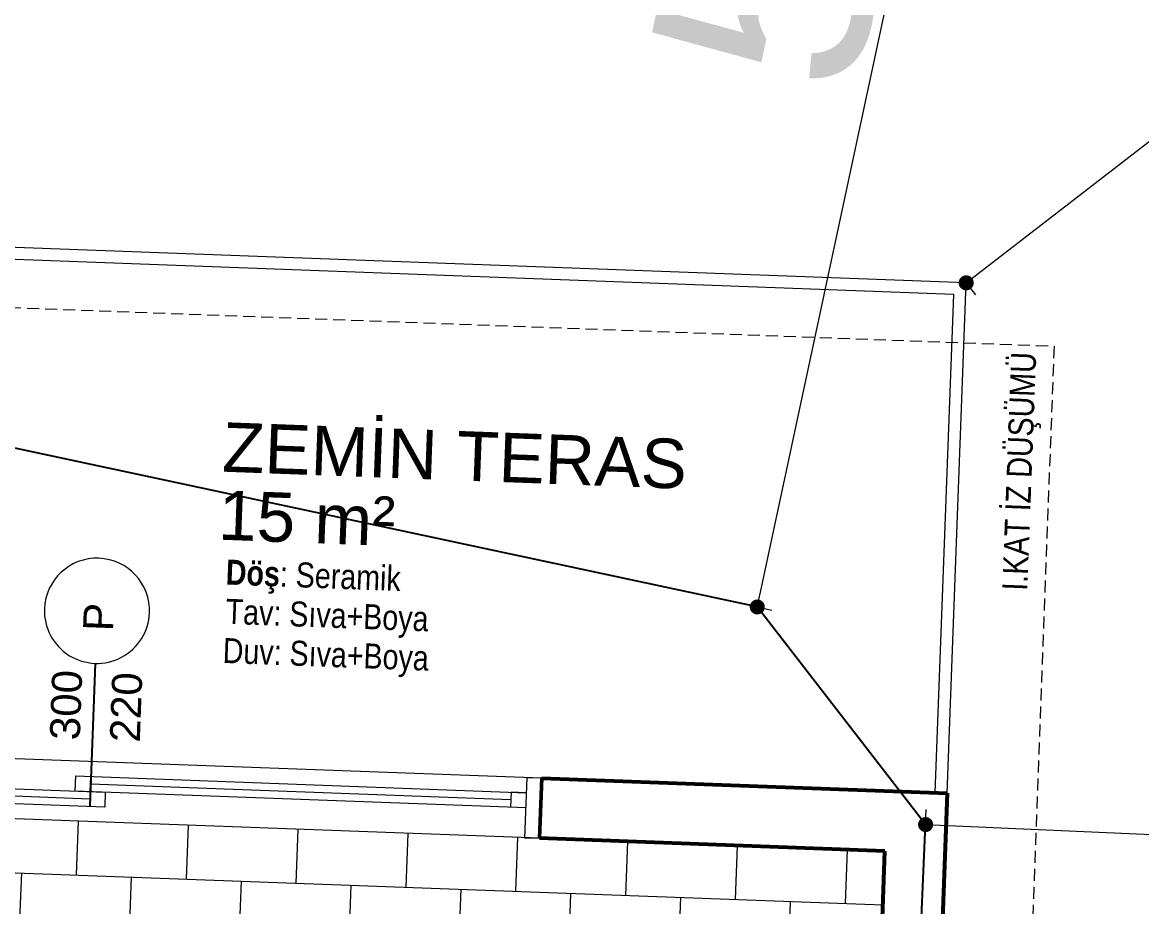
# Model space of a CAD drawing. Header units: centimetres. Extents: x 63871 to 181827, y -95930 to 42199.
# Drawn here: x 156818.5 to 157190.9, y 37940.1 to 38234.4 of the extents above; entities that cross this region are included whole.
import ezdxf

# ---------------------------------------------------------------- set-up
doc = ezdxf.new("R2010")
doc.units = ezdxf.units.CM
doc.linetypes.add('11-021_500-SatisOfisi_220512$0${ Diamond }', pattern=[12, 4, -2, 2, 2, -2])
for name, color, linetype, lineweight in [('A-AREA-IDEN', 7, 'Continuous', 9), ('A-FLOR-HRAL', 11, 'Continuous', 9), ('A-GLAZ', 151, 'Continuous', 9), ('A-WALL', 12, 'Continuous', 50), ('ARM_Pen_No__252', 8, 'Continuous', 18), ('İz DÜŞÜMÜ', 7, '11-021_500-SatisOfisi_220512$0${ Diamond }', 18), ('OLUK', 222, 'Continuous', 15), ('ÇEKME MESAFESİ', 5, 'Continuous', 25)]:
    doc.layers.add(name, color=color, linetype=linetype, lineweight=lineweight)
doc.layers.add('Bitirme - Duvar', color=7, linetype='Continuous')
doc.layers.add('Dıış Ölçü', color=140, linetype='Continuous')
doc.styles.add('Arial', font='Arial.ttf', dxfattribs={"height": 250})
doc.styles.add('MtXpl_Arial_Narrow', font='')
doc.styles.add('MtXpl_Arial_Narrow_1', font='')
doc.styles.add('OLUŞTURULMUŞ_STİL_1', font='Arial.ttf')
doc.styles.add('RomanS', font='')
doc.styles.get('MtXpl_Arial_Narrow').set_extended_font_data('Arial Narrow', bold=True)
doc.styles.get('MtXpl_Arial_Narrow_1').set_extended_font_data('Arial Narrow')
doc.styles.get('RomanS').set_extended_font_data('Stylus BT')
doc.dimstyles.new('BÖYÜK', dxfattribs={"dimtxt": 70, "dimasz": 5, "dimexe": 5, "dimexo": 5, "dimgap": 2, "dimtad": 3, "dimdec": 0, "dimzin": 0, "dimdsep": 46, "dimtxsty": 'RomanS', "dimblk": 'DOT', "dimcen": 5, "dimadec": 0, "dimazin": 0, "dimtfac": 1, "dimtdec": 0, "dimtix": 1, "dimtofl": 0, "dimtmove": 1, "dimatfit": 0, "dimldrblk": 'DOT', "dimfxl": 10, "dimfxlon": 1, "dimtolj": 1, "dimtzin": 0, "dimarcsym": 0})

# ---------------------------------------------------------------- blocks, each defined once
blk = doc.blocks.new('HRD')
at = {"layer": 'ARM_Pen_No__252'}
h = blk.add_hatch(dxfattribs=at)
h.set_pattern_fill('AR-B816', color=256, scale=0.09)
h.set_pattern_definition([(0, (-39959.2, 0), (0, 18.288), []), (90, (-39959.2, 0), (-18.288, 18.288), [18.288, -18.288])])
h.paths.add_polyline_path([(154149.63, 35592.48), (154149.63, 35503.48), (154219.63, 35503.48), (154219.63, 35483.24), (154324.63, 35483.24), (154324.63, 35692.48), (154369.63, 35692.48), (154369.63, 35927.48), (154369.63, 35927.48), (154369.63, 36097.48), (154369.63, 36177.48), (154254.63, 36177.48), (153954.63, 36177.48), (153839.63, 36177.48), (153839.63, 35897.6), (153869.63, 35897.54), (153869.63, 35882.48), (154019.63, 35882.48), (154019.63, 35872.48), (154019.63, 35833.25, -0.444416), (154030.45, 35823.48, -0.444416), (154019.63, 35813.72), (154019.63, 35773.48), (153939.63, 35773.48), (153939.63, 35692.48), (154019.63, 35692.48), (154019.63, 35687.48), (154019.63, 35633.7), (154020.63, 35632.93), (154019.63, 35631.47), (154019.63, 35592.48), (154019.63, 35582.48), (153989.63, 35582.48), (153989.63, 35577.48), (153989.63, 35497.48), (153989.63, 35437.48), (153994.63, 35437.48), (154094.63, 35437.48), (154139.63, 35437.48), (154139.63, 35592.48)])
at = {"layer": 'A-FLOR-HRAL'}
for p, q in [((154389.63, 36367.48), (153819.63, 36367.48)), ((154389.63, 36197.48), (154389.63, 36367.48)), ((154385.63, 36363.48), (153823.63, 36363.48)), ((154385.63, 36197.48), (154385.63, 36363.48))]:
    blk.add_line(p, q, dxfattribs=at)
at = {"layer": 'A-GLAZ', "ltscale": 3}
for p, q in [((154254.63, 36197.48), (153954.63, 36197.48)), ((154254.63, 36197.48), (154249.63, 36197.48)), ((154249.63, 36197.48), (154249.63, 36177.48)), ((154254.63, 36177.48), (154254.63, 36197.48)), ((154099.63, 36187.48), (154099.63, 36192.48)), ((154099.63, 36192.48), (154249.63, 36192.48)), ((154104.63, 36187.48), (154104.63, 36192.48)), ((154249.63, 36192.48), (154244.63, 36192.48)), ((154244.63, 36192.48), (154244.63, 36187.48)), ((153959.63, 36187.48), (154109.63, 36187.48)), ((154249.63, 36187.48), (154099.63, 36187.48)), ((154244.63, 36189.98), (154104.63, 36189.98)), ((154104.63, 36187.48), (154104.63, 36182.48)), ((154109.63, 36187.48), (154109.63, 36182.48)), ((154104.63, 36184.98), (153964.63, 36184.98)), ((154109.63, 36182.48), (153959.63, 36182.48)), ((154254.63, 36177.48), (153954.63, 36177.48)), ((154249.63, 36177.48), (154254.63, 36177.48))]:
    blk.add_line(p, q, dxfattribs=at)
at = {"layer": 'A-WALL', "lineweight": 53}
for p, q in [((154254.63, 36197.48), (154389.63, 36197.48)), ((154389.63, 36197.48), (154389.63, 36097.48)), ((154369.63, 36177.48), (154254.63, 36177.48)), ((154369.63, 36097.48), (154369.63, 36177.48))]:
    blk.add_line(p, q, dxfattribs=at)
at = {"layer": 'A-WALL', "lineweight": 50}
blk.add_line((154254.63, 36177.48), (154254.63, 36197.48), dxfattribs=at)
at = {"layer": 'Bitirme - Duvar', "color": 161, "linetype": 'Continuous', "lineweight": 25}
blk.add_line((154104.63, 36230.18), (154104.63, 36182.68), dxfattribs=at)
at = {"layer": 'Bitirme - Duvar', "color": 251, "linetype": 'Continuous', "lineweight": 15}
for start, end in [(0, 180), (180, 0)]:
    blk.add_arc((154104.63, 36247.68), 17.5, start, end, dxfattribs=at)
at = {"layer": 'İz DÜŞÜMÜ'}
blk.add_lwpolyline([(153819.63, 36347.48), (154419.63, 36347.49), (154419.63, 35292.49), (154159.63, 35292.49), (154159.63, 35357.48), (153819.63, 35357.48), (153819.63, 36347.48)], dxfattribs=at)
for s, rotation, style, p in [('I.KAT İZ DÜŞÜMÜ', 89.957, 'MtXpl_Arial_Narrow_1', (154413.75, 36265.76)), ('Döş', 359.957, 'MtXpl_Arial_Narrow', (154147.04, 36258.02)), (': Seramik', 359.957, 'MtXpl_Arial_Narrow_1', (154165.03, 36258.01)), ('Tav: Sıva+Boya', 359.957, 'MtXpl_Arial_Narrow_1', (154147.47, 36244.97)), ('Duv: Sıva+Boya', 359.957, 'MtXpl_Arial_Narrow_1', (154146.99, 36231.91))]:
    blk.add_text(s, height=8.316, rotation=rotation, dxfattribs=dict(style=style)).set_placement(p)
at = {"layer": 'A-AREA-IDEN', "width": 224.1999, "attachment_point": 2, "line_spacing_factor": 0.941778, "style": 'Arial'}
for s, insert, char_height in [('ZEMİN TERAS', (154221.71, 36311.97), 16.4692), ('15 m²', (154173.28, 36289.32), 16.469)]:
    blk.add_mtext(s, dxfattribs=dict(at, insert=insert, char_height=char_height))
at = {"layer": 'Bitirme - Duvar', "linetype": 'Continuous', "char_height": 10, "attachment_point": 7, "rotation": 90, "style": 'OLUŞTURULMUŞ_STİL_1'}
for s, insert in [('\\A1;P', (154110.22, 36240.97)), ('\\A1;300', (154100.64, 36204.31)), ('\\A1;220', (154120.64, 36204.31))]:
    blk.add_mtext(s, dxfattribs=dict(at, insert=insert))
blk = doc.blocks.new('_Dot')
at = {"color": 0, "linetype": 'ByBlock', "lineweight": -2}
blk.add_line((-0.5, 0), (-1, 0), dxfattribs=at)
at = {"color": 0, "linetype": 'ByBlock', "const_width": 0.5}
blk.add_lwpolyline([(-0.25, 0, 1), (0.25, 0, 1)], format="xyb", close=True, dxfattribs=at)
blk = doc.blocks.new('*D116')
at = {"layer": 'Defpoints', "color": 0, "transparency": 16777216}
for p in [(738.9, 22346.17), (738.9, 22346.17), (634.24, 21857.25)]:
    blk.add_point(p, dxfattribs=at)
at = {"layer": 'Dıış Ölçü', "color": 0, "lineweight": -2, "transparency": 16777216}
for p, q in [((738.9, 22346.17), (743.79, 22345.12)), ((635.29, 21862.14), (737.85, 22341.28)), ((634.24, 21857.25), (639.13, 21856.2))]:
    blk.add_line(p, q, dxfattribs=at)
at = {"layer": 'Dıış Ölçü', "color": 0, "lineweight": -2, "transparency": 16777216, "xscale": 5, "yscale": 5, "zscale": 5}
for p, rotation in [((738.9, 22346.17), 77.91751222640949), ((634.24, 21857.25), 257.9175122264094)]:
    blk.add_blockref('_Dot', p, dxfattribs=dict(at, rotation=rotation))
at = {"layer": 'Dıış Ölçü', "color": 0, "transparency": 16777216, "insert": (648.66, 22109.82), "char_height": 70, "attachment_point": 5, "rotation": 77.9175, "style": 'RomanS'}
blk.add_mtext('\\A1;500', dxfattribs=at)
blk = doc.blocks.new('*D117')
at = {"layer": 'Defpoints', "color": 0, "transparency": 16777216}
for p in [(690.25, 21784.84), (1189.77, 21762.91), (1189.77, 21762.91)]:
    blk.add_point(p, dxfattribs=at)
at = {"layer": 'Dıış Ölçü', "color": 0, "lineweight": -2, "transparency": 16777216}
for p, q in [((690.25, 21784.84), (690.47, 21789.83)), ((695.24, 21784.62), (1184.77, 21763.13)), ((1189.77, 21762.91), (1189.99, 21767.9))]:
    blk.add_line(p, q, dxfattribs=at)
at = {"layer": 'Dıış Ölçü', "color": 0, "lineweight": -2, "transparency": 16777216, "xscale": 5, "yscale": 5, "zscale": 5}
for p, rotation in [((690.25, 21784.84), 177.4859599490687), ((1189.77, 21762.91), 357.4859599490688)]:
    blk.add_blockref('_Dot', p, dxfattribs=dict(at, rotation=rotation))
at = {"layer": 'Dıış Ölçü', "color": 0, "transparency": 16777216, "insert": (941.71, 21812.6), "char_height": 70, "attachment_point": 5, "rotation": 357.486, "style": 'RomanS'}
blk.add_mtext('\\A1;500', dxfattribs=at)
blk = doc.blocks.new('*D277')
at = {"layer": 'Defpoints', "color": 0, "transparency": 16777216}
for p in [(1003.55, 22197.01), (1003.55, 22197.01), (703.76, 21965.13, 0)]:
    blk.add_point(p, dxfattribs=at)
at = {"layer": 'Dıış Ölçü', "color": 0, "lineweight": -2, "transparency": 16777216}
for p, q in [((1003.55, 22197.01), (1006.61, 22193.06)), ((707.71, 21968.18), (999.6, 22193.95)), ((703.76, 21965.13), (706.82, 21961.17))]:
    blk.add_line(p, q, dxfattribs=at)
at = {"layer": 'Dıış Ölçü', "color": 0, "lineweight": -2, "transparency": 16777216, "xscale": 5, "yscale": 5, "zscale": 5}
for p, rotation in [((1003.55, 22197.01), 37.72156104715727), ((703.76, 21965.13), 217.7215610471573)]:
    blk.add_blockref('_Dot', p, dxfattribs=dict(at, rotation=rotation))
at = {"layer": 'Dıış Ölçü', "color": 0, "transparency": 16777216, "insert": (829.48, 22112.32), "char_height": 70, "attachment_point": 5, "rotation": 37.7216, "style": 'RomanS'}
blk.add_mtext('\\A1;379', dxfattribs=at)
blk = doc.blocks.new('yerleşim planı')
at = {"layer": 'ÇEKME MESAFESİ'}
blk.add_lwpolyline([(-40.83, 5105.4), (273.34, 12259.01), (441.13, 16103.94), (540.57, 18375.82), (609.04, 19935.36), (690.25, 21784.84), (634.24, 21857.25), (-544.7, 22109.61), (-620.14, 22142.77), (-3351.17, 23343.12), (-5431.03, 23015.66), (-6402.4, 20015.9), (-7155.9, 17689.81), (-7622.64, 16249.05), (-8469.24, 13634.54), (-9179.7, 11507.37), (-10271.31, 8561.4)], dxfattribs=at)
at = {"rotation": 357.8731892381679}
blk.add_blockref('HRD', (-154929.17, -8647.7, 0), dxfattribs=at)
at = {"layer": 'Dıış Ölçü'}
for p1, p2, picture, middle in [((634.24, 21857.25), (738.9, 22346.17), '*D116', (648.66, 22109.82)), ((703.76, 21965.13, 0), (1003.55, 22197.01), '*D277', (829.48, 22112.32)), ((690.25, 21784.84), (1189.77, 21762.91), '*D117', (941.71, 21812.6))]:
    dim = blk.add_aligned_dim(p1=p1, p2=p2, distance=0, dimstyle='BÖYÜK', dxfattribs=at)
    dim.commit()
    dim.dimension.update_dxf_attribs({"geometry": picture, "text_midpoint": middle})

msp = doc.modelspace()

# ---------------------------------------------------------------- block references
at = {"layer": 'OLUK'}
msp.add_blockref('yerleşim planı', (156428.79, 16182.58), dxfattribs=at)

doc.saveas('drawing.dxf')
